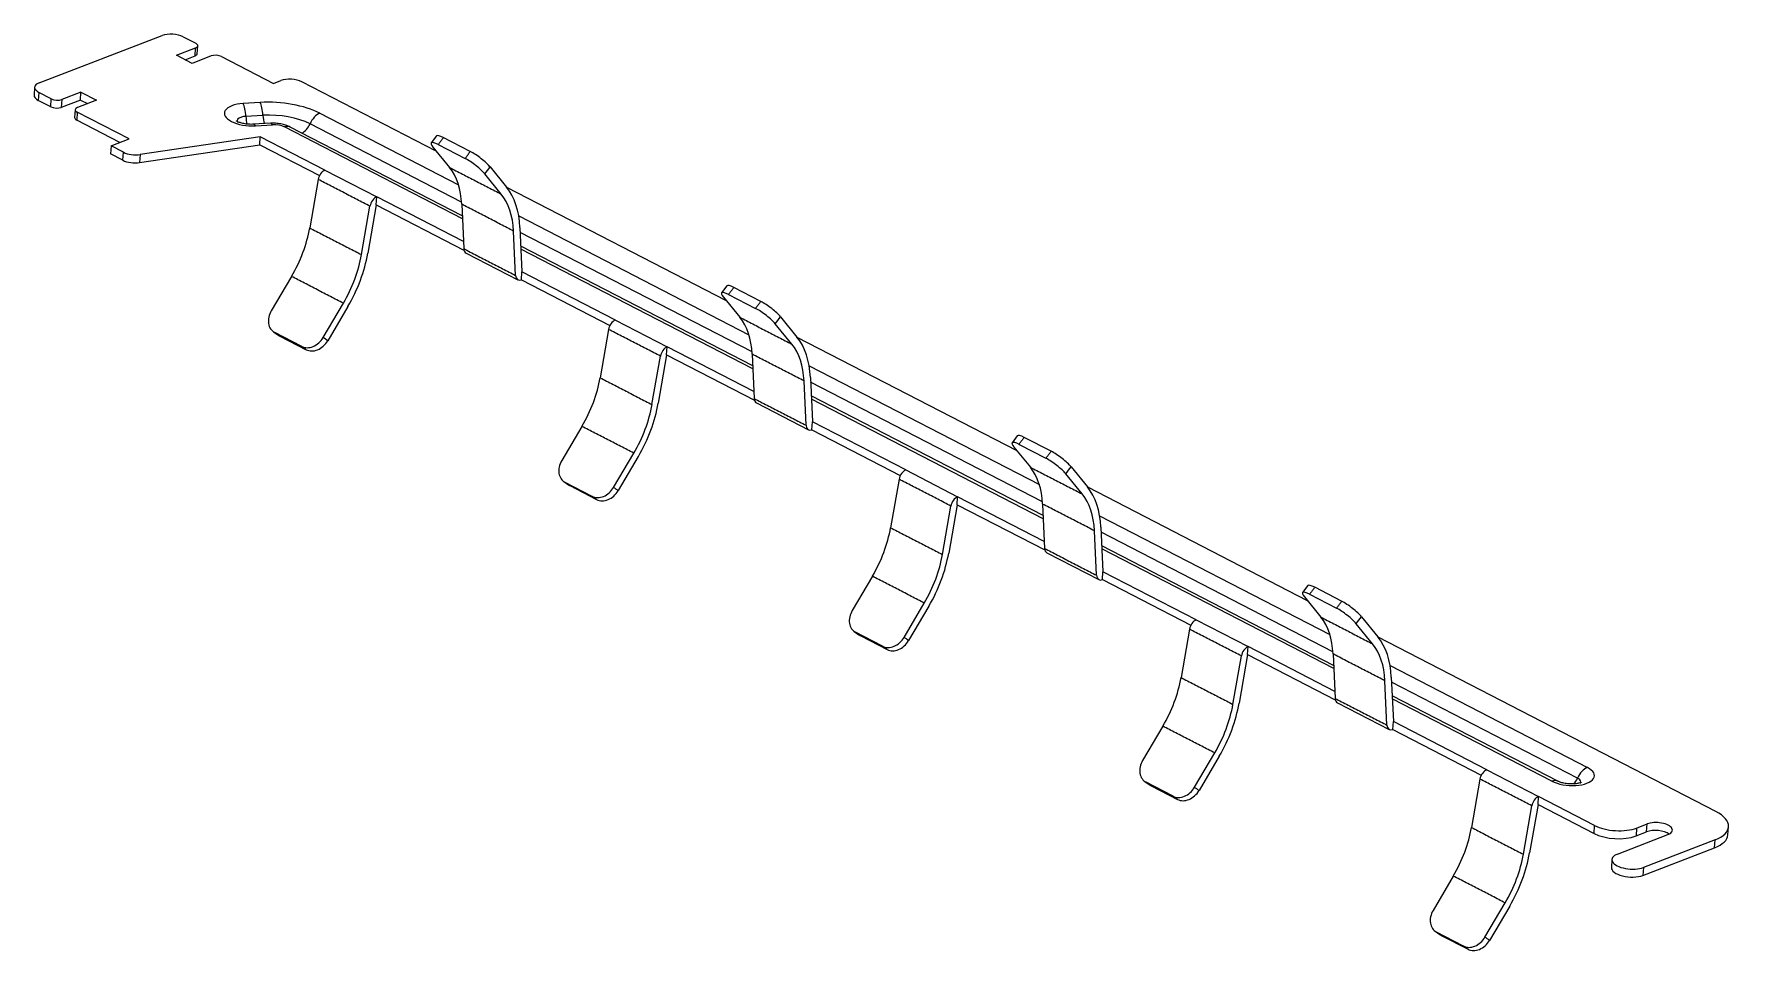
# Model space of a CAD drawing. Header units: millimetres. Extents: x 1920 to 4820, y 310 to 2320.
# Drawn here: x 2472.9 to 2587.1, y 2054.1 to 2115.8 of the extents above; entities that cross this region are included whole.
import ezdxf

# ---------------------------------------------------------------- set-up
doc = ezdxf.new("R2010")
doc.units = ezdxf.units.MM
doc.layers.add('core', color=7, linetype='Continuous', lineweight=20)

msp = doc.modelspace()

# ---------------------------------------------------------------- linework, layer by layer
at = {"layer": 'core'}
for p, q in [((2473.239, 2112.521), (2481.52, 2115.709)), ((2482.476, 2114.38), (2483.761, 2114.874)), ((2482.932, 2115.624), (2483.769, 2115.192)), ((2483.724, 2114.339), (2483.761, 2114.874)), ((2483.874, 2114.485), (2483.911, 2115.02)), ((2483.522, 2113.839), (2482.476, 2114.38)), ((2483.053, 2114.081), (2483.724, 2114.339)), ((2484.807, 2114.334), (2483.522, 2113.839)), ((2485.513, 2114.292), (2489, 2112.492)), ((2489, 2112.492), (2489.5, 2112.684)), ((2499.936, 2107.941), (2490.912, 2112.599)), ((2472.939, 2112.229), (2472.902, 2111.695)), ((2473.223, 2111.886), (2473.186, 2111.351)), ((2474.023, 2110.919), (2473.186, 2111.351)), ((2474.06, 2111.454), (2473.223, 2111.886)), ((2474.023, 2110.919), (2474.06, 2111.454)), ((2474.765, 2111.411), (2474.728, 2110.877)), ((2476.014, 2111.371), (2474.728, 2110.877)), ((2476.05, 2111.906), (2474.765, 2111.411)), ((2477.097, 2111.366), (2475.812, 2110.871)), ((2476.014, 2111.371), (2476.05, 2111.906)), ((2476.014, 2111.371), (2476.482, 2111.129)), ((2476.05, 2111.906), (2477.097, 2111.366)), ((2475.662, 2110.726), (2475.625, 2110.191)), ((2475.804, 2110.554), (2475.767, 2110.019)), ((2479.291, 2108.754), (2475.804, 2110.554)), ((2488.106, 2111.208), (2486.955, 2111.138)), ((2488.291, 2110.343), (2487.14, 2110.274)), ((2492.117, 2110.48), (2501.438, 2105.669)), ((2478.677, 2108.517), (2475.767, 2110.019)), ((2488.812, 2109.811), (2487.66, 2109.742)), ((2487.782, 2109.635), (2488.933, 2109.704)), ((2501.7, 2103.381), (2489.728, 2109.56)), ((2501.691, 2103.588), (2490.125, 2109.557)), ((2501.647, 2104.508), (2491.456, 2109.769)), ((2478.077, 2108.286), (2478.041, 2107.752)), ((2478.077, 2108.286), (2479.291, 2108.754)), ((2478.909, 2107.857), (2478.077, 2108.286)), ((2478.872, 2107.323), (2478.909, 2107.857)), ((2479.997, 2107.165), (2488.07, 2108.365)), ((2488.107, 2108.9), (2480.034, 2107.7)), ((2488.07, 2108.365), (2488.107, 2108.9)), ((2488.07, 2108.365), (2492.087, 2106.292)), ((2492.454, 2106.656), (2488.107, 2108.9)), ((2499.952, 2108.958), (2499.6, 2108.488)), ((2499.724, 2108.201), (2500.829, 2106.842)), ((2500.067, 2108.376), (2501.881, 2107.441)), ((2502.232, 2107.911), (2500.419, 2108.847)), ((2478.872, 2107.323), (2478.041, 2107.752)), ((2480.034, 2107.7), (2479.997, 2107.165)), ((2503.564, 2106.871), (2504.668, 2105.513)), ((2491.998, 2106.032), (2491.432, 2102.777)), ((2492.454, 2106.656), (2495.942, 2104.856)), ((2504.316, 2105.043), (2503.212, 2106.401)), ((2495.905, 2104.321), (2495.942, 2104.856)), ((2501.769, 2101.848), (2495.942, 2104.856)), ((2519.466, 2097.861), (2504.688, 2105.488)), ((2494.919, 2100.977), (2495.486, 2104.232)), ((2495.905, 2104.321), (2495.338, 2101.065)), ((2495.905, 2104.321), (2501.805, 2101.276)), ((2501.655, 2104.363), (2501.79, 2101.378)), ((2505.49, 2103.578), (2520.969, 2095.589)), ((2505.278, 2099.578), (2505.142, 2102.563)), ((2505.572, 2102.801), (2505.707, 2099.816)), ((2521.177, 2094.429), (2505.587, 2102.475)), ((2501.945, 2101.083), (2505.432, 2099.283)), ((2521.222, 2093.507), (2505.629, 2101.555)), ((2521.231, 2093.3), (2505.638, 2101.348)), ((2490.209, 2099.508), (2488.851, 2097.202)), ((2505.67, 2099.281), (2505.707, 2099.816)), ((2505.67, 2099.281), (2511.618, 2096.211)), ((2511.985, 2096.576), (2505.707, 2099.816)), ((2519.483, 2098.878), (2519.131, 2098.408)), ((2521.763, 2097.831), (2519.95, 2098.766)), ((2492.339, 2095.402), (2493.696, 2097.709)), ((2519.255, 2098.121), (2520.359, 2096.762)), ((2519.598, 2098.296), (2521.411, 2097.36)), ((2494.001, 2097.491), (2492.643, 2095.185)), ((2511.985, 2096.576), (2515.473, 2094.776)), ((2523.094, 2096.791), (2524.199, 2095.432)), ((2488.99, 2095.794), (2489.295, 2095.576)), ((2490.894, 2094.803), (2489.081, 2095.738)), ((2489.385, 2095.521), (2491.199, 2094.585)), ((2511.529, 2095.952), (2510.962, 2092.696)), ((2523.847, 2094.962), (2522.742, 2096.321)), ((2538.996, 2087.781), (2524.219, 2095.408)), ((2514.45, 2090.896), (2515.017, 2094.152)), ((2515.436, 2094.241), (2514.869, 2090.985)), ((2515.436, 2094.241), (2515.473, 2094.776)), ((2515.436, 2094.241), (2521.336, 2091.196)), ((2521.3, 2091.768), (2515.473, 2094.776)), ((2521.185, 2094.283), (2521.321, 2091.298)), ((2525.02, 2093.498), (2540.497, 2085.51)), ((2524.809, 2089.498), (2524.673, 2092.483)), ((2525.102, 2092.721), (2525.238, 2089.736)), ((2540.707, 2084.349), (2525.118, 2092.395)), ((2521.475, 2091.002), (2524.963, 2089.202)), ((2540.75, 2083.428), (2525.16, 2091.475)), ((2540.759, 2083.221), (2525.169, 2091.268)), ((2525.201, 2089.201), (2525.238, 2089.736)), ((2531.516, 2086.495), (2525.238, 2089.735)), ((2509.739, 2089.428), (2508.382, 2087.122)), ((2525.201, 2089.201), (2531.148, 2086.131)), ((2539.014, 2088.798), (2538.662, 2088.327)), ((2541.294, 2087.75), (2539.48, 2088.686)), ((2511.869, 2085.322), (2513.227, 2087.628)), ((2513.531, 2087.411), (2512.174, 2085.105)), ((2538.785, 2088.04), (2539.89, 2086.682)), ((2539.128, 2088.216), (2540.942, 2087.28)), ((2531.516, 2086.495), (2535.003, 2084.695)), ((2543.377, 2084.882), (2542.273, 2086.24)), ((2542.625, 2086.711), (2543.729, 2085.352)), ((2508.521, 2085.714), (2508.825, 2085.496)), ((2510.425, 2084.722), (2508.611, 2085.658)), ((2508.916, 2085.441), (2510.729, 2084.505)), ((2531.06, 2085.872), (2530.493, 2082.616)), ((2558.526, 2077.701), (2543.748, 2085.329)), ((2533.981, 2080.816), (2534.547, 2084.071)), ((2534.966, 2084.16), (2534.4, 2080.905)), ((2534.966, 2084.16), (2535.003, 2084.695)), ((2534.966, 2084.161), (2540.866, 2081.115)), ((2540.83, 2081.688), (2535.003, 2084.695)), ((2540.716, 2084.202), (2540.852, 2081.218)), ((2544.55, 2083.418), (2560.028, 2075.429)), ((2544.339, 2079.418), (2544.204, 2082.403)), ((2544.633, 2082.64), (2544.769, 2079.655)), ((2560.238, 2074.268), (2544.648, 2082.315)), ((2541.006, 2080.922), (2544.493, 2079.122)), ((2560.282, 2073.347), (2544.688, 2081.395)), ((2560.291, 2073.141), (2544.699, 2081.188)), ((2529.27, 2079.348), (2527.912, 2077.042)), ((2544.732, 2079.12), (2544.769, 2079.655)), ((2551.046, 2076.415), (2544.769, 2079.655)), ((2544.732, 2079.12), (2550.679, 2076.051)), ((2558.544, 2078.717), (2558.192, 2078.247)), ((2558.659, 2078.136), (2560.472, 2077.2)), ((2560.824, 2077.67), (2559.011, 2078.606)), ((2531.4, 2075.241), (2532.758, 2077.548)), ((2533.062, 2077.33), (2531.704, 2075.024)), ((2558.316, 2077.96), (2559.421, 2076.602)), ((2551.046, 2076.415), (2554.534, 2074.615)), ((2562.908, 2074.802), (2561.804, 2076.16)), ((2562.155, 2076.63), (2563.26, 2075.272)), ((2528.051, 2075.633), (2528.356, 2075.416)), ((2529.955, 2074.642), (2528.142, 2075.578)), ((2528.446, 2075.36), (2530.26, 2074.424)), ((2550.59, 2075.791), (2550.024, 2072.536)), ((2585.984, 2063.53), (2563.278, 2075.249)), ((2553.511, 2070.736), (2554.078, 2073.991)), ((2554.497, 2074.08), (2553.93, 2070.825)), ((2554.497, 2074.08), (2554.534, 2074.615)), ((2554.497, 2074.08), (2560.397, 2071.035)), ((2560.361, 2071.608), (2554.534, 2074.615)), ((2560.247, 2074.122), (2560.382, 2071.138)), ((2564.079, 2073.338), (2577.348, 2066.49)), ((2564.164, 2072.56), (2564.299, 2069.575)), ((2563.87, 2069.337), (2563.734, 2072.322)), ((2576.686, 2065.779), (2564.177, 2072.235)), ((2575.355, 2065.567), (2564.219, 2071.315)), ((2560.536, 2070.842), (2564.024, 2069.042)), ((2574.958, 2065.57), (2564.229, 2071.108)), ((2548.8, 2069.267), (2547.443, 2066.961)), ((2564.262, 2069.04), (2564.299, 2069.575)), ((2564.262, 2069.04), (2570.21, 2065.971)), ((2570.577, 2066.335), (2564.299, 2069.575)), ((2550.93, 2065.161), (2552.288, 2067.468)), ((2552.592, 2067.25), (2551.235, 2064.944)), ((2570.121, 2065.711), (2569.554, 2062.456)), ((2570.577, 2066.335), (2574.064, 2064.535)), ((2547.582, 2065.553), (2547.886, 2065.336)), ((2549.486, 2064.562), (2547.673, 2065.498)), ((2547.977, 2065.28), (2549.791, 2064.344)), ((2574.028, 2064), (2574.065, 2064.535)), ((2577.831, 2062.591), (2574.065, 2064.535)), ((2573.042, 2060.656), (2573.608, 2063.911)), ((2574.028, 2064), (2573.461, 2060.744)), ((2574.028, 2064), (2577.794, 2062.056)), ((2577.794, 2062.056), (2577.831, 2062.591)), ((2580.654, 2062.42), (2580.617, 2061.886)), ((2580.617, 2061.886), (2581.331, 2062.161)), ((2580.654, 2062.42), (2581.368, 2062.695)), ((2581.331, 2062.161), (2581.368, 2062.695)), ((2586.798, 2061.963), (2586.835, 2062.498)), ((2579.372, 2060.67), (2582.763, 2061.975)), ((2581.079, 2059.235), (2585.898, 2061.09)), ((2585.935, 2061.625), (2581.116, 2059.77)), ((2585.898, 2061.09), (2585.935, 2061.625)), ((2578.997, 2060.306), (2578.96, 2059.771)), ((2568.331, 2059.187), (2566.973, 2056.881)), ((2581.116, 2059.77), (2581.079, 2059.235)), ((2570.461, 2055.081), (2571.819, 2057.387)), ((2572.123, 2057.17), (2570.765, 2054.863)), ((2567.113, 2055.473), (2567.417, 2055.255)), ((2569.017, 2054.481), (2567.203, 2055.417)), ((2567.508, 2055.2), (2569.321, 2054.264))]:
    msp.add_line(p, q, dxfattribs=at)
for centre, major_axis, ratio, start_param, end_param in [((2482.218, 2115.349), (0.998, -0.069), 0.4487236, 0.8047706, 2.3755669), ((2483.412, 2115.054), (0.499, -0.034), 0.4487236, 5.5171595, 7.0879559), ((2483.375, 2114.519), (-0.499, 0.034), 0.4487236, 2.3755669, 3.1415996), ((2485.156, 2114.154), (0.499, -0.034), 0.4487236, 0.8047706, 2.3755669), ((2473.937, 2112.161), (0.998, -0.069), 0.4487236, 2.3755669, 3.9463632), ((2490.198, 2112.324), (0.998, -0.069), 0.4487236, 0.8047706, 2.3755669), ((2473.9, 2111.626), (-0.998, 0.069), 0.4487236, 0.0000079, 0.8047706), ((2474.417, 2111.591), (0.499, -0.034), 0.4487236, 3.9463632, 5.5171595), ((2489.137, 2109.333), (-4.163, 0.288), 0.4487318, 3.9463588, 4.9935563), ((2474.38, 2111.057), (-0.499, 0.034), 0.4487236, 0.8047706, 2.3755669), ((2476.16, 2110.691), (0.499, -0.034), 0.4487236, 2.3755669, 3.9463632), ((2476.124, 2110.156), (-0.499, 0.034), 0.4487236, 0.0000057, 0.8047706), ((2487.368, 2110.387), (-1.669, 0.115), 0.4487318, 4.9935563, 8.135149), ((2487.336, 2109.918), (-0.791, 0.055), 0.4487318, 5.3971832, 6.5726254), ((2487.336, 2109.918), (-0.791, 0.055), 0.4487318, 4.9935563, 5.3971832), ((2486.893, 2110.247), (-0.06, 0.998), 0.2479722, 4.7242572, 5.8015841), ((2487.362, 2110.298), (0.054, -0.898), 0.2479722, 4.7242572, 5.3598798), ((2488.045, 2110.316), (0.06, -0.998), 0.2479722, 1.5826645, 2.6599915), ((2489.105, 2108.864), (-3.285, 0.227), 0.4487318, 3.9463588, 4.9935563), ((2488.514, 2110.367), (-0.054, 0.898), 0.2479722, 1.5826645, 2.260539), ((2492.055, 2109.588), (0.459, 0.889), 0.6195609, 0.6085402, 1.6858671), ((2487.72, 2108.744), (-0.06, 0.998), 0.2479722, 5.8015841, 6.2827959), ((2488.872, 2108.813), (0.06, -0.998), 0.2479722, 2.6599915, 3.1416065), ((2489.137, 2109.333), (0.825, -0.057), 0.4487318, 0.8047661, 1.8519637), ((2489.666, 2108.669), (0.459, 0.889), 0.6195609, 0.000002, 0.6085402), ((2490.916, 2109.931), (-0.413, -0.8), 0.6195609, 0.6884306, 1.6858671), ((2500.913, 2108.239), (0.961, -0.719), 0.2049316, 2.2558911, 3.1415881), ((2479.623, 2108.132), (0.998, -0.069), 0.4487236, 3.9463632, 5.1680937), ((2500.561, 2107.769), (-0.961, 0.719), 0.2049316, 5.3974837, 6.9687089), ((2502.727, 2107.303), (0.961, -0.719), 0.2049316, 0.6853092, 2.2565344), ((2479.586, 2107.598), (-0.998, 0.069), 0.4487236, 0.8047706, 2.026501), ((2497.076, 2101.828), (-2.935, -5.687), 0.6195609, 2.3188508, 2.877472), ((2502.375, 2106.833), (-0.961, 0.719), 0.2049316, 3.826875, 5.3979126), ((2492.417, 2106.121), (0.275, 0.533), 0.6195609, 0.6080582, 2.0404784), ((2495.905, 2104.321), (-0.275, -0.533), 0.6195609, 3.7496508, 5.1823833), ((2500.563, 2100.028), (2.935, 5.687), 0.6195609, 5.46052, 6.0191475), ((2500.563, 2100.028), (-3.21, -6.22), 0.6195609, 2.3189292, 2.8774869), ((2486.962, 2101.829), (-2.935, -5.687), 0.6195609, 1.4810927, 2.0397202), ((2490.45, 2100.029), (-3.21, -6.22), 0.6195609, 1.4810978, 2.0397183), ((2502.22, 2101.616), (0.275, 0.533), 0.6195609, 2.3182732, 3.1415725), ((2490.45, 2100.029), (2.935, 5.687), 0.6195609, 4.6227516, 5.1813398), ((2505.707, 2099.815), (-0.275, -0.533), 0.6195609, 5.4597616, 6.89208), ((2520.443, 2098.159), (0.961, -0.719), 0.2049316, 2.2558911, 3.1415881), ((2520.092, 2097.689), (-0.961, 0.719), 0.2049316, 5.3974837, 6.9687089), ((2522.257, 2097.223), (0.961, -0.719), 0.2049316, 0.6853092, 2.2565344), ((2489.688, 2096.77), (0.698, 0.976), 0.7817995, 1.683552, 3.2547235), ((2511.948, 2096.041), (0.275, 0.533), 0.6195609, 0.6081585, 2.0404784), ((2516.606, 2091.747), (-2.935, -5.687), 0.6195609, 2.3188508, 2.877472), ((2521.905, 2096.753), (-0.961, 0.719), 0.2049316, 3.826875, 5.3979126), ((2489.992, 2096.552), (-0.698, -0.976), 0.7817995, 6.2831679, 6.3962358), ((2491.502, 2095.834), (0.698, 0.976), 0.7817995, 3.2542411, 4.8253858), ((2520.094, 2089.947), (-3.21, -6.22), 0.6195609, 2.3189292, 2.8774869), ((2491.806, 2095.616), (-0.698, -0.976), 0.7817995, 0.112836, 1.68382), ((2515.436, 2094.241), (-0.275, -0.533), 0.6195609, 3.749751, 5.1823833), ((2520.094, 2089.947), (2.935, 5.687), 0.6195609, 5.46052, 6.0191475), ((2506.493, 2091.749), (-2.935, -5.687), 0.6195609, 1.4810927, 2.0397202), ((2509.981, 2089.948), (2.935, 5.687), 0.6195609, 4.6227516, 5.1813398), ((2509.981, 2089.948), (-3.21, -6.22), 0.6195609, 1.4811607, 2.0397183), ((2521.75, 2091.535), (0.275, 0.533), 0.6195609, 2.3178567, 3.1415745), ((2525.238, 2089.735), (-0.275, -0.533), 0.6195609, 5.45997, 6.8920814), ((2539.974, 2088.079), (0.961, -0.719), 0.2049316, 2.2558911, 3.1415881), ((2539.622, 2087.609), (-0.961, 0.719), 0.2049316, 5.3974837, 6.9687089), ((2541.436, 2086.672), (-0.961, 0.719), 0.2049316, 3.826875, 5.3979126), ((2541.788, 2087.143), (0.961, -0.719), 0.2049316, 0.6853092, 2.2565344), ((2509.218, 2086.69), (0.698, 0.976), 0.7817995, 1.683552, 3.2547235), ((2531.479, 2085.961), (0.275, 0.533), 0.6195609, 0.608158, 2.0404784), ((2536.137, 2081.667), (-2.935, -5.687), 0.6195609, 2.3188508, 2.877472), ((2509.523, 2086.472), (-0.698, -0.976), 0.7817995, 6.2831679, 6.3962358), ((2511.032, 2085.754), (0.698, 0.976), 0.7817995, 3.2542411, 4.8256002), ((2511.337, 2085.536), (-0.698, -0.976), 0.7817995, 0.112836, 1.684088), ((2539.624, 2079.867), (-3.21, -6.22), 0.6195609, 2.3189292, 2.8774869), ((2534.966, 2084.161), (-0.275, -0.533), 0.6195609, 3.749751, 5.1823833), ((2539.625, 2079.867), (2.935, 5.687), 0.6195609, 5.46052, 6.0191475), ((2526.024, 2081.668), (-2.935, -5.687), 0.6195609, 1.4810927, 2.0397202), ((2529.511, 2079.868), (2.935, 5.687), 0.6195609, 4.6227516, 5.1813398), ((2529.511, 2079.868), (-3.21, -6.22), 0.6195609, 1.4810978, 2.0397183), ((2541.281, 2081.455), (0.275, 0.533), 0.6195609, 2.3178567, 3.1415745), ((2544.768, 2079.655), (-0.275, -0.533), 0.6195609, 5.45997, 6.8920814), ((2559.153, 2077.528), (-0.961, 0.719), 0.2049316, 5.3976982, 6.9687089), ((2559.505, 2077.998), (0.961, -0.719), 0.2049316, 2.2561055, 3.1415797), ((2528.749, 2076.609), (0.698, 0.976), 0.7817995, 1.683552, 3.2547235), ((2560.967, 2076.592), (-0.961, 0.719), 0.2049316, 3.826875, 5.3979126), ((2561.318, 2077.062), (0.961, -0.719), 0.2049316, 0.6853092, 2.2563199), ((2551.009, 2075.88), (0.275, 0.533), 0.6195609, 0.608158, 2.0404784), ((2555.668, 2071.587), (-2.935, -5.687), 0.6195609, 2.3188508, 2.877472), ((2529.053, 2076.392), (-0.698, -0.976), 0.7817995, 6.2831679, 6.3962358), ((2530.563, 2075.673), (0.698, 0.976), 0.7817995, 3.2542411, 4.8253858), ((2530.867, 2075.456), (-0.698, -0.976), 0.7817995, 0.112836, 1.68382), ((2559.155, 2069.787), (2.935, 5.687), 0.6195609, 5.46052, 6.0191475), ((2559.155, 2069.787), (-3.21, -6.22), 0.6195609, 2.318903, 2.8774869), ((2554.497, 2074.08), (-0.275, -0.533), 0.6195609, 3.749751, 5.1823833), ((2545.554, 2071.588), (-2.935, -5.687), 0.6195609, 1.4810927, 2.0397202), ((2549.042, 2069.788), (2.935, 5.687), 0.6195609, 4.6227516, 5.1813398), ((2549.042, 2069.788), (-3.21, -6.22), 0.6195609, 1.4810978, 2.0397183), ((2560.811, 2071.375), (0.275, 0.533), 0.6195609, 2.3178567, 3.1415745), ((2564.299, 2069.575), (-0.275, -0.533), 0.6195609, 5.4597616, 6.8920814), ((2548.28, 2066.529), (0.698, 0.976), 0.7817995, 1.683552, 3.2547235), ((2570.54, 2065.8), (0.275, 0.533), 0.6195609, 0.608158, 2.0404784), ((2576.153, 2066.03), (-1.669, 0.115), 0.4487318, 0.8047661, 3.9463588), ((2574.897, 2064.679), (-0.459, -0.889), 0.6195609, 3.154287, 3.7501329), ((2576.147, 2065.941), (0.413, 0.8), 0.6195609, 4.2880222, 4.8274598), ((2577.286, 2065.599), (-0.459, -0.889), 0.6195609, 3.7501329, 4.8274598), ((2576.12, 2065.561), (-0.791, 0.055), 0.4487318, 2.8603705, 3.9463588), ((2548.584, 2066.312), (-0.698, -0.976), 0.7817995, 6.2831679, 6.3962358), ((2550.093, 2065.593), (0.698, 0.976), 0.7817995, 3.2542411, 4.8253858), ((2550.398, 2065.376), (-0.698, -0.976), 0.7817995, 0.112836, 1.68382), ((2574.027, 2064), (-0.275, -0.533), 0.6195609, 3.7497519, 5.1823833), ((2583.842, 2062.705), (-2.993, 0.207), 0.4487318, 2.3755627, 3.9463588), ((2565.085, 2061.508), (-2.935, -5.687), 0.6195609, 1.4810927, 2.0397202), ((2579.259, 2063.14), (1.995, -0.138), 0.4487236, 3.9463065, 5.5171595), ((2582.029, 2061.801), (-0.998, 0.069), 0.4487154, 3.7818254, 5.517164), ((2582.066, 2062.335), (-0.998, 0.069), 0.4487318, 2.3755624, 5.5171551), ((2579.222, 2062.606), (-1.995, 0.138), 0.4487154, 0.8047764, 2.3755716), ((2583.805, 2062.17), (-2.993, 0.207), 0.4487154, 2.3755709, 3.1416042), ((2568.572, 2059.708), (2.935, 5.687), 0.6195609, 4.6227516, 5.1813398), ((2568.572, 2059.708), (-3.21, -6.22), 0.6195609, 1.4810978, 2.0397183), ((2580.244, 2060.22), (-1.247, 0.086), 0.4487318, 5.5171551, 8.6587478), ((2580.207, 2059.685), (-1.247, 0.086), 0.4487154, 0.0000364, 2.3755713), ((2567.81, 2056.449), (0.698, 0.976), 0.7817995, 1.683552, 3.2547235), ((2568.115, 2056.231), (-0.698, -0.976), 0.7817995, 6.2831679, 6.3962358), ((2569.624, 2055.513), (0.698, 0.976), 0.7817995, 3.2542411, 4.8253858), ((2569.928, 2055.295), (-0.698, -0.976), 0.7817995, 0.112836, 1.68382)]:
    msp.add_ellipse(centre, major_axis=major_axis, ratio=ratio, start_param=start_param, end_param=end_param, dxfattribs=at)
for points, knots in [([(2487.66, 2109.742), (2487.607, 2109.739), (2487.448, 2109.734), (2487.167, 2109.752), (2486.868, 2109.81), (2486.65, 2109.883), (2486.528, 2109.945), (2486.502, 2109.965), (2486.501, 2109.966), (2486.501, 2109.966)], [0, 0, 0, 0, 0.106596, 0.3140293, 0.5230385, 0.7030629, 0.8554095, 0.9918572, 1, 1, 1, 1]), ([(2490.125, 2109.557), (2490.032, 2109.604), (2489.836, 2109.686), (2489.497, 2109.772), (2489.145, 2109.816), (2488.922, 2109.817), (2488.812, 2109.811)], [0, 0, 0, 0, 0.2574726, 0.5100283, 0.7575685, 1, 1, 1, 1]), ([(2576.953, 2065.495), (2576.953, 2065.495), (2576.949, 2065.491), (2576.899, 2065.467), (2576.76, 2065.424), (2576.539, 2065.387), (2576.246, 2065.375), (2575.918, 2065.4), (2575.626, 2065.46), (2575.443, 2065.525), (2575.374, 2065.557), (2575.355, 2065.567)], [0, 0, 0, 0, 0.0359646, 0.1344921, 0.2402942, 0.3641202, 0.5081177, 0.6593557, 0.8119969, 0.9414517, 1, 1, 1, 1])]:
    msp.add_open_spline(points, degree=3, knots=knots, dxfattribs=at)
for points, degree in [([(2500.419, 2108.847), (2500.067, 2108.377)], 1), ([(2501.881, 2107.441), (2502.232, 2107.911)], 1), ([(2500.829, 2106.842), (2504.316, 2105.043)], 1), ([(2503.212, 2106.401), (2503.329, 2106.558), (2503.446, 2106.714), (2503.563, 2106.871)], 3), ([(2495.486, 2104.232), (2491.998, 2106.032)], 1), ([(2505.142, 2102.563), (2501.655, 2104.363)], 1), ([(2491.432, 2102.777), (2494.919, 2100.977)], 1), ([(2501.79, 2101.378), (2505.278, 2099.578)], 1), ([(2493.696, 2097.709), (2490.209, 2099.509)], 1), ([(2519.95, 2098.766), (2519.598, 2098.296)], 1), ([(2521.411, 2097.36), (2521.763, 2097.83)], 1), ([(2520.359, 2096.762), (2523.847, 2094.962)], 1), ([(2522.742, 2096.321), (2522.86, 2096.477), (2522.977, 2096.634), (2523.094, 2096.791)], 3), ([(2489.081, 2095.739), (2489.385, 2095.521)], 1), ([(2492.643, 2095.185), (2492.541, 2095.257), (2492.44, 2095.33), (2492.338, 2095.402)], 3), ([(2515.017, 2094.152), (2511.529, 2095.952)], 1), ([(2491.199, 2094.585), (2490.894, 2094.802)], 1), ([(2524.673, 2092.483), (2521.185, 2094.283)], 1), ([(2510.962, 2092.696), (2514.45, 2090.896)], 1), ([(2521.321, 2091.298), (2524.809, 2089.498)], 1), ([(2513.227, 2087.628), (2509.739, 2089.428)], 1), ([(2539.48, 2088.686), (2539.128, 2088.216)], 1), ([(2540.942, 2087.28), (2541.294, 2087.75)], 1), ([(2539.89, 2086.682), (2543.378, 2084.882)], 1), ([(2542.273, 2086.24), (2542.39, 2086.397), (2542.507, 2086.554), (2542.625, 2086.711)], 3), ([(2508.611, 2085.658), (2508.916, 2085.441)], 1), ([(2512.173, 2085.104), (2512.072, 2085.177), (2511.971, 2085.249), (2511.869, 2085.322)], 3), ([(2534.547, 2084.072), (2531.06, 2085.872)], 1), ([(2510.729, 2084.505), (2510.425, 2084.722)], 1), ([(2544.204, 2082.403), (2540.716, 2084.203)], 1), ([(2530.493, 2082.616), (2533.981, 2080.816)], 1), ([(2540.852, 2081.218), (2544.339, 2079.418)], 1), ([(2532.758, 2077.548), (2529.27, 2079.348)], 1), ([(2559.011, 2078.606), (2558.659, 2078.136)], 1), ([(2560.472, 2077.2), (2560.824, 2077.67)], 1), ([(2559.421, 2076.602), (2562.908, 2074.802)], 1), ([(2561.803, 2076.16), (2561.921, 2076.317), (2562.038, 2076.474), (2562.155, 2076.63)], 3), ([(2528.142, 2075.578), (2528.446, 2075.36)], 1), ([(2531.704, 2075.024), (2531.603, 2075.097), (2531.501, 2075.169), (2531.4, 2075.242)], 3), ([(2554.078, 2073.991), (2550.59, 2075.791)], 1), ([(2530.26, 2074.424), (2529.955, 2074.642)], 1), ([(2563.734, 2072.322), (2560.247, 2074.122)], 1), ([(2550.024, 2072.536), (2553.511, 2070.736)], 1), ([(2560.382, 2071.137), (2563.87, 2069.337)], 1), ([(2552.288, 2067.468), (2548.801, 2069.268)], 1), ([(2573.609, 2063.911), (2570.121, 2065.711)], 1), ([(2547.672, 2065.498), (2547.977, 2065.28)], 1), ([(2549.791, 2064.344), (2549.486, 2064.562)], 1), ([(2551.235, 2064.944), (2551.133, 2065.016), (2551.032, 2065.089), (2550.93, 2065.161)], 3), ([(2569.554, 2062.456), (2573.042, 2060.655)], 1), ([(2571.819, 2057.387), (2568.331, 2059.187)], 1), ([(2567.203, 2055.417), (2567.507, 2055.2)], 1), ([(2569.321, 2054.264), (2569.017, 2054.481)], 1), ([(2570.765, 2054.863), (2570.664, 2054.936), (2570.562, 2055.008), (2570.461, 2055.081)], 3)]:
    msp.add_open_spline(points, degree=degree, dxfattribs=at)

doc.saveas('drawing.dxf')
